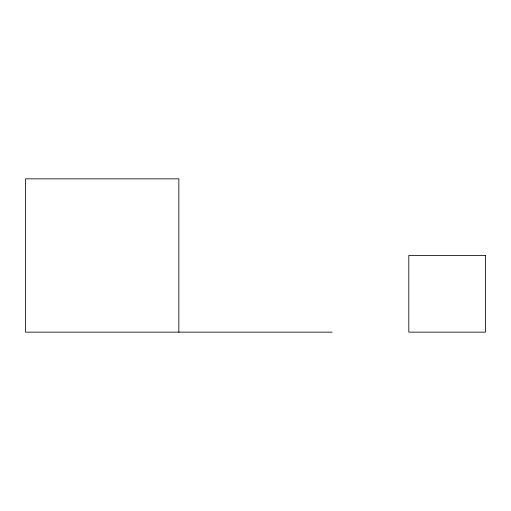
<?xml version="1.0" encoding="UTF-8"?>
<svg xmlns="http://www.w3.org/2000/svg" width="511" height="511" viewBox="0 0 511 511"><rect width="100%" height="100%" fill="white"/><g stroke="black" fill="none" stroke-linecap="round" stroke-linejoin="round"><path stroke-width="0.77" d="M332.15 332.15L25.55 332.15L25.55 178.85L178.85 178.85L178.85 332.15M485.45 255.5L408.8 255.5L408.8 332.15L485.45 332.15L485.45 255.5"/></g></svg>
